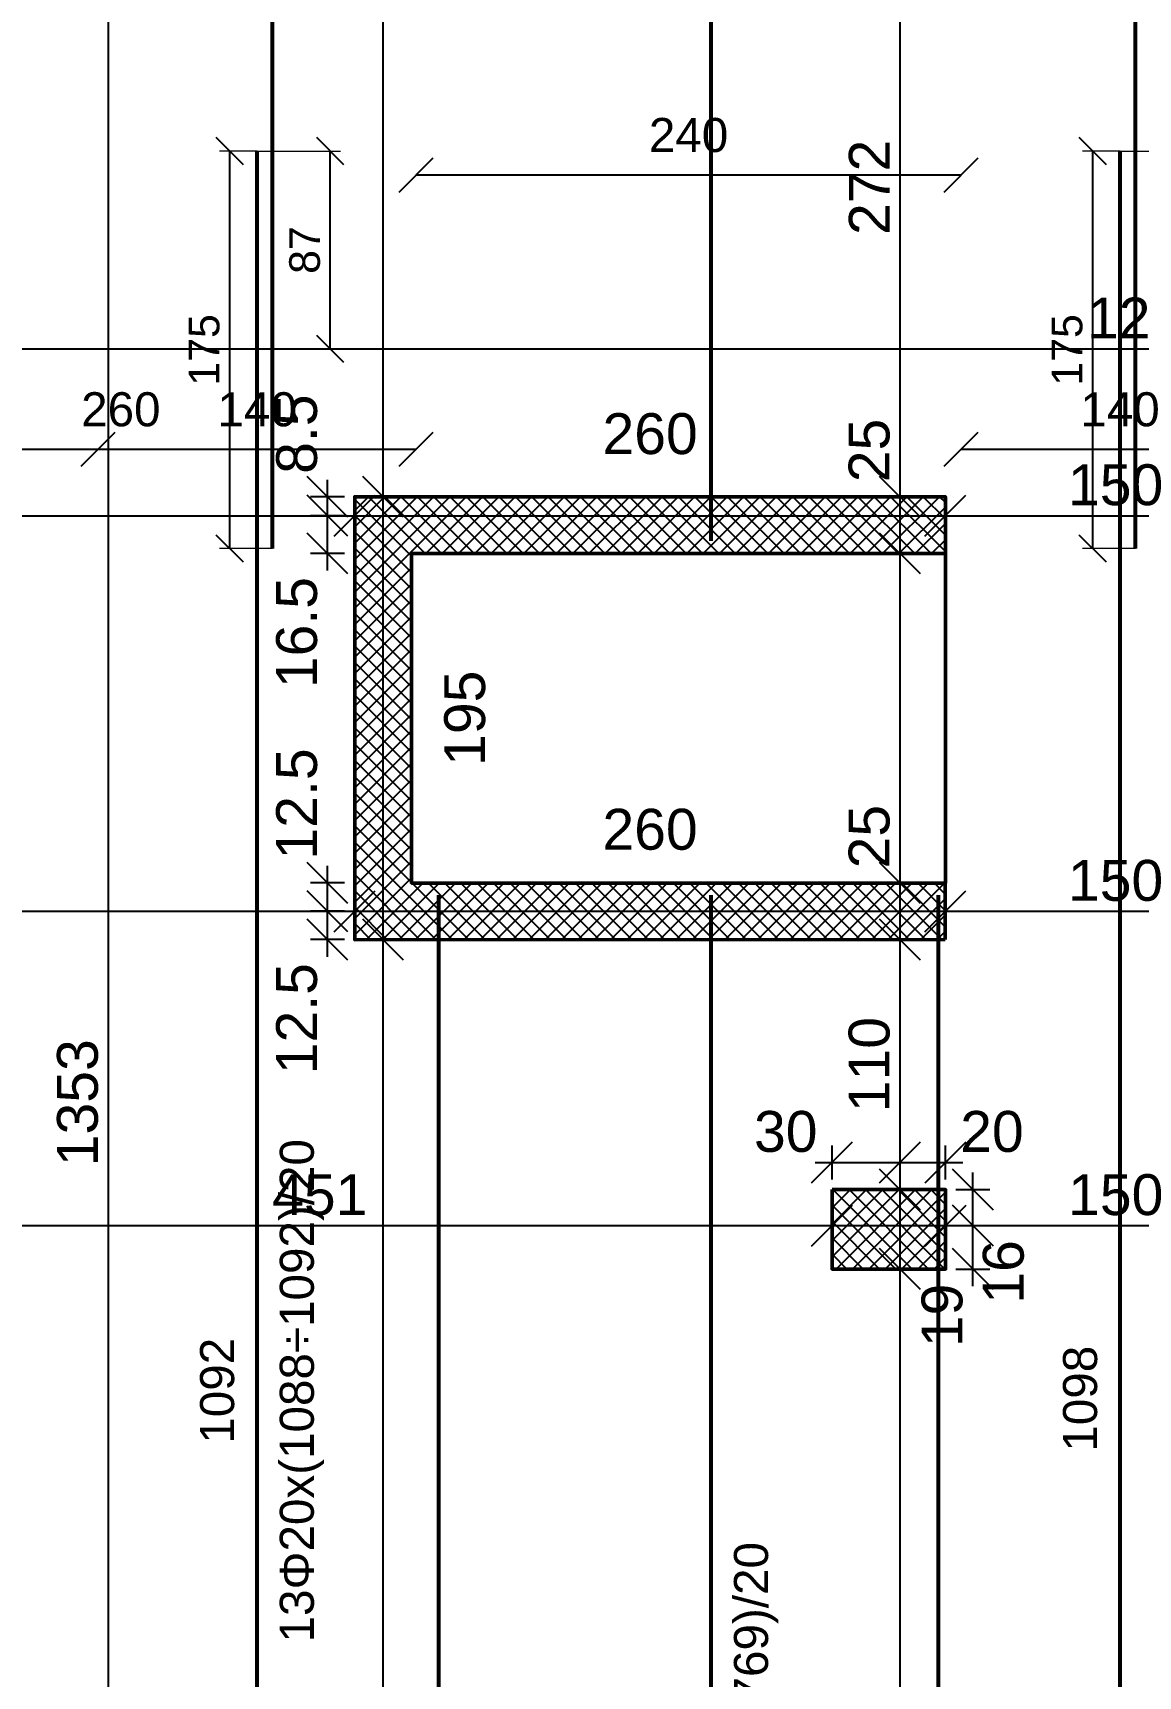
# Model space of a CAD drawing. Header units: millimetres. Extents: x -231 to 4719, y -2977 to 4533.
# Drawn here: x 3365 to 3852, y -2222 to -1498 of the extents above; entities that cross this region are included whole.
import ezdxf
from ezdxf.enums import TextEntityAlignment as Align

# ---------------------------------------------------------------- set-up
doc = ezdxf.new("R2010")
doc.units = ezdxf.units.MM
for name, color, linetype, lineweight in [('COLUMN', 4, 'Continuous', 50), ('OPENING', 90, 'Continuous', 50), ('WALL', 1, 'Continuous', 50)]:
    doc.layers.add(name, color=color, linetype=linetype, lineweight=lineweight)
for name, color, linetype in [('FW_AXIS', 7, 'Continuous'), ('FW_COLUMN_HATCH', 8, 'Continuous'), ('FW_DIM', 7, 'Continuous'), ('FW_WALL_HATCH', 8, 'Continuous'), ('REB_TOP_MESH_Y', 5, 'Continuous'), ('REB_TOP_MESH_Y_AXDIM', 5, 'Continuous'), ('REB_TOP_MESH_Y_LAP', 5, 'Continuous'), ('REB_TOP_MESH_Y_RANGE', 5, 'Continuous'), ('REB_TOP_MESH_Y_TEXT', 5, 'Continuous')]:
    doc.layers.add(name, color=color, linetype=linetype)
doc.styles.add('REBAR_TXT', font='arial.ttf')
doc.styles.get("Standard").update_dxf_attribs({"font": 'arial.ttf'})
doc.dimstyles.new('FW_DIM', dxfattribs={"dimtxt": 18, "dimasz": 9, "dimexe": 7.5, "dimexo": 4.5, "dimgap": 4.5, "dimtad": 1, "dimdec": 0, "dimtxsty": 'Standard', "dimtsz": 9, "dimcen": 2.5, "dimdle": 7.5, "dimclrd": 256, "dimclre": 256, "dimclrt": 7, "dimazin": 3, "dimtfac": 1, "dimtmove": 2, "dimatfit": 3})
doc.dimstyles.new('REBAR LAP', dxfattribs={"dimtxt": 13.5, "dimasz": 2.5, "dimexe": 4.5, "dimexo": 0, "dimgap": 4.5, "dimtad": 1, "dimdec": 0, "dimtxsty": 'Standard', "dimtsz": 6, "dimcen": 2.5, "dimclrd": 6, "dimclre": 6, "dimclrt": 7, "dimazin": 3, "dimtfac": 1, "dimtmove": 2, "dimatfit": 3, "dimlwd": 25, "dimlwe": 18})
doc.dimstyles.new('REBAR M-200', dxfattribs={"dimtxt": 15, "dimasz": 15, "dimexe": 25, "dimexo": 12.5, "dimgap": 10, "dimtad": 1, "dimdec": 0, "dimtxsty": 'Standard', "dimblk": 'NONE', "dimcen": 50, "dimse1": 1, "dimse2": 1, "dimclrd": 6, "dimclre": 6, "dimclrt": 7, "dimazin": 3, "dimtfac": 1, "dimtmove": 2, "dimatfit": 3, "dimldrblk": 'NONE', "dimlwd": 53})
doc.dimstyles.new('REBAR RANGE', dxfattribs={"dimtxt": 15, "dimasz": 2.5, "dimexe": 0, "dimexo": 0, "dimgap": 10, "dimtad": 1, "dimdec": 0, "dimtxsty": 'Standard', "dimtsz": 7.5, "dimcen": 2.5, "dimse1": 1, "dimse2": 1, "dimclrd": 6, "dimclre": 6, "dimclrt": 7, "dimazin": 3, "dimtfac": 1, "dimtmove": 2, "dimatfit": 3, "dimlwd": 25})

# ---------------------------------------------------------------- blocks, each defined once
blk = doc.blocks.new('*D738')
at = {"color": 6, "lineweight": 53}
blk.add_line((3464.04, -2642.01), (3464.04, -1550.51), dxfattribs=at)
at = {"layer": 'Defpoints'}
for p in [(3464.04, -1550.51), (3464.04, -2642.01), (3464.04, -2642.01)]:
    blk.add_point(p, dxfattribs=at)
at = {"layer": 'REB_TOP_MESH_Y', "color": 7, "insert": (3446.54, -2096.26), "char_height": 15, "attachment_point": 5, "rotation": 90}
blk.add_mtext('1092', dxfattribs=at)
blk = doc.blocks.new('_NONE')
blk = doc.blocks.new('*D739')
at = {"color": 6, "lineweight": 53}
blk.add_line((3470.79, -1725.51), (3470.79, -1078.01), dxfattribs=at)
at = {"layer": 'Defpoints'}
for p in [(3470.79, -1078.01), (3470.79, -1725.51), (3470.79, -1725.51)]:
    blk.add_point(p, dxfattribs=at)
at = {"layer": 'REB_TOP_MESH_Y', "color": 7, "insert": (3453.29, -1401.76), "char_height": 15, "attachment_point": 5, "rotation": 90}
blk.add_mtext('648', dxfattribs=at)
blk = doc.blocks.new('_OBLIQUE')
at = {"color": 0, "linetype": 'BYBLOCK'}
blk.add_line((-0.5, -0.5), (0.5, 0.5), dxfattribs=at)
blk = doc.blocks.new('*D740')
at = {"color": 6, "lineweight": 18}
for p, q in [((3464.04, -1550.51), (3447.54, -1550.51)), ((3470.79, -1725.51), (3447.54, -1725.51))]:
    blk.add_line(p, q, dxfattribs=at)
at = {"color": 6, "lineweight": 25}
blk.add_line((3452.04, -1725.51), (3452.04, -1550.51), dxfattribs=at)
at = {"layer": 'Defpoints'}
for p in [(3464.04, -1550.51), (3452.04, -1725.51), (3470.79, -1725.51)]:
    blk.add_point(p, dxfattribs=at)
at = {"layer": 'REB_TOP_MESH_Y_LAP', "color": 6, "xscale": 12, "yscale": 12, "rotation": 90}
for p in [(3452.04, -1550.51), (3452.04, -1725.51)]:
    blk.add_blockref('_OBLIQUE', p, dxfattribs=at)
at = {"layer": 'REB_TOP_MESH_Y_LAP', "color": 7, "insert": (3440.79, -1638.01), "char_height": 13.5, "attachment_point": 5, "rotation": 90}
blk.add_mtext('175', dxfattribs=at)
blk = doc.blocks.new('*D741')
at = {"color": 6, "lineweight": 18}
for p, q in [((3464.04, -1550.51), (3500.79, -1550.51)), ((3464.04, -1637.61), (3500.79, -1637.61))]:
    blk.add_line(p, q, dxfattribs=at)
at = {"color": 6, "lineweight": 25}
blk.add_line((3496.29, -1637.61), (3496.29, -1550.51), dxfattribs=at)
at = {"layer": 'Defpoints'}
for p in [(3464.04, -1550.51), (3464.04, -1637.61), (3496.29, -1637.61)]:
    blk.add_point(p, dxfattribs=at)
at = {"layer": 'REB_TOP_MESH_Y_AXDIM', "color": 6, "xscale": 12, "yscale": 12, "rotation": 90}
for p in [(3496.29, -1550.51), (3496.29, -1637.61)]:
    blk.add_blockref('_OBLIQUE', p, dxfattribs=at)
at = {"layer": 'REB_TOP_MESH_Y_AXDIM', "color": 7, "insert": (3485.04, -1594.06), "char_height": 13.5, "attachment_point": 5, "rotation": 90}
blk.add_mtext('87', dxfattribs=at)
blk = doc.blocks.new('*D742')
at = {"color": 6, "lineweight": 53}
blk.add_line((3844.04, -2649.01), (3844.04, -1550.51), dxfattribs=at)
at = {"layer": 'Defpoints'}
for p in [(3844.04, -1550.51), (3844.04, -2649.01), (3844.04, -2649.01)]:
    blk.add_point(p, dxfattribs=at)
at = {"layer": 'REB_TOP_MESH_Y', "color": 7, "insert": (3826.54, -2099.76), "char_height": 15, "attachment_point": 5, "rotation": 90}
blk.add_mtext('1098', dxfattribs=at)
blk = doc.blocks.new('*D743')
at = {"color": 6, "lineweight": 53}
blk.add_line((3850.79, -1725.51), (3850.79, -1078.01), dxfattribs=at)
at = {"layer": 'Defpoints'}
for p in [(3850.79, -1078.01), (3850.79, -1725.51), (3850.79, -1725.51)]:
    blk.add_point(p, dxfattribs=at)
at = {"layer": 'REB_TOP_MESH_Y', "color": 7, "insert": (3833.29, -1401.76), "char_height": 15, "attachment_point": 5, "rotation": 90}
blk.add_mtext('648', dxfattribs=at)
blk = doc.blocks.new('*D744')
at = {"color": 6, "lineweight": 18}
for p, q in [((3844.04, -1550.51), (3827.54, -1550.51)), ((3850.79, -1725.51), (3827.54, -1725.51))]:
    blk.add_line(p, q, dxfattribs=at)
at = {"color": 6, "lineweight": 25}
blk.add_line((3832.04, -1725.51), (3832.04, -1550.51), dxfattribs=at)
at = {"layer": 'Defpoints'}
for p in [(3844.04, -1550.51), (3832.04, -1725.51), (3850.79, -1725.51)]:
    blk.add_point(p, dxfattribs=at)
at = {"layer": 'REB_TOP_MESH_Y_LAP', "color": 6, "xscale": 12, "yscale": 12, "rotation": 90}
for p in [(3832.04, -1550.51), (3832.04, -1725.51)]:
    blk.add_blockref('_OBLIQUE', p, dxfattribs=at)
at = {"layer": 'REB_TOP_MESH_Y_LAP', "color": 7, "insert": (3820.79, -1638.01), "char_height": 13.5, "attachment_point": 5, "rotation": 90}
blk.add_mtext('175', dxfattribs=at)
blk = doc.blocks.new('*D745')
at = {"color": 6, "lineweight": 18}
for p, q in [((3844.04, -1550.51), (3880.79, -1550.51)), ((3844.04, -1637.61), (3880.79, -1637.61))]:
    blk.add_line(p, q, dxfattribs=at)
at = {"color": 6, "lineweight": 25}
blk.add_line((3876.29, -1637.61), (3876.29, -1550.51), dxfattribs=at)
at = {"layer": 'Defpoints'}
for p in [(3844.04, -1550.51), (3844.04, -1637.61), (3876.29, -1637.61)]:
    blk.add_point(p, dxfattribs=at)
at = {"layer": 'REB_TOP_MESH_Y_AXDIM', "color": 6, "xscale": 12, "yscale": 12, "rotation": 90}
for p in [(3876.29, -1550.51), (3876.29, -1637.61)]:
    blk.add_blockref('_OBLIQUE', p, dxfattribs=at)
at = {"layer": 'REB_TOP_MESH_Y_AXDIM', "color": 7, "insert": (3865.04, -1594.06), "char_height": 13.5, "attachment_point": 5, "rotation": 90}
blk.add_mtext('87', dxfattribs=at)
blk = doc.blocks.new('*D756')
at = {"color": 6, "lineweight": 25}
blk.add_line((3274.04, -1681.76), (3534.04, -1681.76), dxfattribs=at)
at = {"layer": 'Defpoints'}
for p in [(3274.04, -1681.76), (3274.04, -1681.76), (3534.04, -1681.76)]:
    blk.add_point(p, dxfattribs=at)
at = {"layer": 'REB_TOP_MESH_Y_RANGE', "color": 6, "xscale": 15, "yscale": 15}
for p in [(3274.04, -1681.76), (3534.04, -1681.76)]:
    blk.add_blockref('_OBLIQUE', p, dxfattribs=at)
at = {"layer": 'REB_TOP_MESH_Y_RANGE', "color": 7, "insert": (3404.04, -1664.26), "char_height": 15, "attachment_point": 5}
blk.add_mtext('260', dxfattribs=at)
blk = doc.blocks.new('*D757')
at = {"color": 6, "lineweight": 25}
blk.add_line((3534.04, -1561.01), (3774.04, -1561.01), dxfattribs=at)
at = {"layer": 'Defpoints'}
for p in [(3534.04, -1561.01), (3534.04, -1561.01), (3774.04, -1561.01)]:
    blk.add_point(p, dxfattribs=at)
at = {"layer": 'REB_TOP_MESH_Y_RANGE', "color": 6, "xscale": 15, "yscale": 15}
for p in [(3534.04, -1561.01), (3774.04, -1561.01)]:
    blk.add_blockref('_OBLIQUE', p, dxfattribs=at)
at = {"layer": 'REB_TOP_MESH_Y_RANGE', "color": 7, "insert": (3654.04, -1543.51), "char_height": 15, "attachment_point": 5}
blk.add_mtext('240', dxfattribs=at)
blk = doc.blocks.new('*D758')
at = {"color": 6, "lineweight": 53}
blk.add_line((3664.04, -1722.01), (3664.04, -1078.01), dxfattribs=at)
at = {"layer": 'Defpoints'}
for p in [(3664.04, -1078.01), (3664.04, -1722.01), (3664.04, -1722.01)]:
    blk.add_point(p, dxfattribs=at)
at = {"layer": 'REB_TOP_MESH_Y', "color": 7, "insert": (3646.54, -1400.01), "char_height": 15, "attachment_point": 5, "rotation": 90}
blk.add_mtext('644', dxfattribs=at)
blk = doc.blocks.new('*D760')
at = {"color": 6, "lineweight": 53}
blk.add_line((3664.04, -2646.01), (3664.04, -1878.01), dxfattribs=at)
at = {"layer": 'Defpoints'}
for p in [(3664.04, -1878.01), (3664.04, -2646.01), (3664.04, -2646.01)]:
    blk.add_point(p, dxfattribs=at)
at = {"layer": 'REB_TOP_MESH_Y', "color": 7, "insert": (3646.54, -2262.01), "char_height": 15, "attachment_point": 5, "rotation": 90}
blk.add_mtext('768', dxfattribs=at)
blk = doc.blocks.new('*D761')
at = {"color": 6, "lineweight": 53}
blk.add_line((3544.04, -2643.01), (3544.04, -1878.01), dxfattribs=at)
at = {"layer": 'Defpoints'}
for p in [(3544.04, -1878.01), (3544.04, -2643.01), (3544.04, -2643.01)]:
    blk.add_point(p, dxfattribs=at)
at = {"layer": 'REB_TOP_MESH_Y', "color": 7, "insert": (3526.54, -2260.51), "char_height": 15, "attachment_point": 5, "rotation": 90}
blk.add_mtext('765', dxfattribs=at)
blk = doc.blocks.new('*D762')
at = {"color": 6, "lineweight": 53}
blk.add_line((3764.04, -2647.01), (3764.04, -1878.01), dxfattribs=at)
at = {"layer": 'Defpoints'}
for p in [(3764.04, -1878.01), (3764.04, -2647.01), (3764.04, -2647.01)]:
    blk.add_point(p, dxfattribs=at)
at = {"layer": 'REB_TOP_MESH_Y', "color": 7, "insert": (3746.54, -2262.51), "char_height": 15, "attachment_point": 5, "rotation": 90}
blk.add_mtext('769', dxfattribs=at)
blk = doc.blocks.new('*D770')
at = {"color": 6, "lineweight": 25}
blk.add_line((3394.04, -1681.76), (3534.04, -1681.76), dxfattribs=at)
at = {"layer": 'Defpoints'}
for p in [(3394.04, -1681.76), (3394.04, -1681.76), (3534.04, -1681.76)]:
    blk.add_point(p, dxfattribs=at)
at = {"layer": 'REB_TOP_MESH_Y_RANGE', "color": 6, "xscale": 15, "yscale": 15}
for p in [(3394.04, -1681.76), (3534.04, -1681.76)]:
    blk.add_blockref('_OBLIQUE', p, dxfattribs=at)
at = {"layer": 'REB_TOP_MESH_Y_RANGE', "color": 7, "insert": (3464.04, -1664.26), "char_height": 15, "attachment_point": 5}
blk.add_mtext('140', dxfattribs=at)
blk = doc.blocks.new('*D771')
at = {"color": 6, "lineweight": 25}
blk.add_line((3774.04, -1681.76), (3914.04, -1681.76), dxfattribs=at)
at = {"layer": 'Defpoints'}
for p in [(3774.04, -1681.76), (3774.04, -1681.76), (3914.04, -1681.76)]:
    blk.add_point(p, dxfattribs=at)
at = {"layer": 'REB_TOP_MESH_Y_RANGE', "color": 6, "xscale": 15, "yscale": 15}
for p in [(3774.04, -1681.76), (3914.04, -1681.76)]:
    blk.add_blockref('_OBLIQUE', p, dxfattribs=at)
at = {"layer": 'REB_TOP_MESH_Y_RANGE', "color": 7, "insert": (3844.04, -1664.26), "char_height": 15, "attachment_point": 5}
blk.add_mtext('140', dxfattribs=at)
blk = doc.blocks.new('*D772')
at = {"color": 6, "lineweight": 25}
blk.add_line((3774.04, -1681.76), (3914.04, -1681.76), dxfattribs=at)
at = {"layer": 'Defpoints'}
for p in [(3774.04, -1681.76), (3774.04, -1681.76), (3914.04, -1681.76)]:
    blk.add_point(p, dxfattribs=at)
at = {"layer": 'REB_TOP_MESH_Y_RANGE', "color": 6, "xscale": 15, "yscale": 15}
for p in [(3774.04, -1681.76), (3914.04, -1681.76)]:
    blk.add_blockref('_OBLIQUE', p, dxfattribs=at)
at = {"layer": 'REB_TOP_MESH_Y_RANGE', "color": 7, "insert": (3844.04, -1664.26), "char_height": 15, "attachment_point": 5}
blk.add_mtext('140', dxfattribs=at)
blk = doc.blocks.new('*D789')
for p, q in [((3495.05, -1905.15), (3495.05, -1877.68)), ((3502.55, -1885.18), (3487.55, -1885.18)), ((3502.55, -1897.65), (3487.55, -1897.65))]:
    blk.add_line(p, q)
at = {"layer": 'Defpoints'}
for p in [(3507.05, -1885.18), (3495.05, -1897.65), (3507.05, -1897.65)]:
    blk.add_point(p, dxfattribs=at)
at = {"layer": 'FW_DIM', "xscale": 18, "yscale": 18, "rotation": 90}
for p in [(3495.05, -1885.18), (3495.05, -1897.65)]:
    blk.add_blockref('_OBLIQUE', p, dxfattribs=at)
at = {"layer": 'FW_DIM', "color": 7, "insert": (3481.55, -1932.45), "char_height": 18, "attachment_point": 5, "rotation": 90}
blk.add_mtext('12.5', dxfattribs=at)
blk = doc.blocks.new('*D790')
for p, q in [((3495.05, -1892.68), (3495.05, -1865.21)), ((3502.55, -1872.71), (3487.55, -1872.71)), ((3502.55, -1885.18), (3487.55, -1885.18))]:
    blk.add_line(p, q)
at = {"layer": 'Defpoints'}
for p in [(3507.05, -1872.71), (3495.05, -1885.18), (3507.05, -1885.18)]:
    blk.add_point(p, dxfattribs=at)
at = {"layer": 'FW_DIM', "xscale": 18, "yscale": 18, "rotation": 90}
for p in [(3495.05, -1872.71), (3495.05, -1885.18)]:
    blk.add_blockref('_OBLIQUE', p, dxfattribs=at)
at = {"layer": 'FW_DIM', "color": 7, "insert": (3481.55, -1837.91), "char_height": 18, "attachment_point": 5, "rotation": 90}
blk.add_mtext('12.5', dxfattribs=at)
blk = doc.blocks.new('*D791')
for p, q in [((3495.05, -1735.17), (3495.05, -1703.51)), ((3502.55, -1711.01), (3487.55, -1711.01)), ((3502.55, -1727.67), (3487.55, -1727.67))]:
    blk.add_line(p, q)
at = {"layer": 'Defpoints'}
for p in [(3507.05, -1711.01), (3495.05, -1727.67), (3507.05, -1727.67)]:
    blk.add_point(p, dxfattribs=at)
at = {"layer": 'FW_DIM', "xscale": 18, "yscale": 18, "rotation": 90}
for p in [(3495.05, -1711.01), (3495.05, -1727.67)]:
    blk.add_blockref('_OBLIQUE', p, dxfattribs=at)
at = {"layer": 'FW_DIM', "color": 7, "insert": (3481.55, -1762.47), "char_height": 18, "attachment_point": 5, "rotation": 90}
blk.add_mtext('16.5', dxfattribs=at)
blk = doc.blocks.new('*D792')
for p, q in [((3495.05, -1718.51), (3495.05, -1695.2)), ((3502.55, -1702.7), (3487.55, -1702.7)), ((3502.55, -1711.01), (3487.55, -1711.01))]:
    blk.add_line(p, q)
at = {"layer": 'Defpoints'}
for p in [(3507.05, -1702.7), (3495.05, -1711.01), (3507.05, -1711.01)]:
    blk.add_point(p, dxfattribs=at)
at = {"layer": 'FW_DIM', "xscale": 18, "yscale": 18, "rotation": 90}
for p in [(3495.05, -1702.7), (3495.05, -1711.01)]:
    blk.add_blockref('_OBLIQUE', p, dxfattribs=at)
at = {"layer": 'FW_DIM', "color": 7, "insert": (3481.55, -1675.1), "char_height": 18, "attachment_point": 5, "rotation": 90}
blk.add_mtext('8.5', dxfattribs=at)
blk = doc.blocks.new('*D815')
for p, q in [((3717.24, -2003.21), (3717.24, -1988.21)), ((3747.15, -2003.21), (3747.15, -1988.21)), ((3709.74, -1995.71), (3754.65, -1995.71))]:
    blk.add_line(p, q)
at = {"layer": 'Defpoints'}
for p in [(3717.24, -1995.71), (3717.24, -2007.71), (3747.15, -2007.71)]:
    blk.add_point(p, dxfattribs=at)
at = {"layer": 'FW_DIM', "xscale": 18, "yscale": 18}
for p in [(3717.24, -1995.71), (3747.15, -1995.71)]:
    blk.add_blockref('_OBLIQUE', p, dxfattribs=at)
at = {"layer": 'FW_DIM', "color": 7, "insert": (3696.84, -1982.21), "char_height": 18, "attachment_point": 5}
blk.add_mtext('30', dxfattribs=at)
blk = doc.blocks.new('*D816')
for p, q in [((3747.15, -2003.21), (3747.15, -1988.21)), ((3767.25, -2003.21), (3767.25, -1988.21)), ((3739.65, -1995.71), (3774.75, -1995.71))]:
    blk.add_line(p, q)
at = {"layer": 'Defpoints'}
for p in [(3747.15, -1995.71), (3747.15, -2007.71), (3767.25, -2007.71)]:
    blk.add_point(p, dxfattribs=at)
at = {"layer": 'FW_DIM', "xscale": 18, "yscale": 18}
for p in [(3747.15, -1995.71), (3767.25, -1995.71)]:
    blk.add_blockref('_OBLIQUE', p, dxfattribs=at)
at = {"layer": 'FW_DIM', "color": 7, "insert": (3787.65, -1982.21), "char_height": 18, "attachment_point": 5}
blk.add_mtext('20', dxfattribs=at)
blk = doc.blocks.new('*D817')
for p, q in [((3779.25, -2050.19), (3779.25, -2016.04)), ((3771.75, -2023.54), (3786.75, -2023.54)), ((3771.75, -2042.69), (3786.75, -2042.69))]:
    blk.add_line(p, q)
at = {"layer": 'Defpoints'}
for p in [(3767.25, -2023.54), (3767.25, -2042.69), (3779.25, -2042.69)]:
    blk.add_point(p, dxfattribs=at)
at = {"layer": 'FW_DIM', "xscale": 18, "yscale": 18, "rotation": 90}
for p in [(3779.25, -2023.54), (3779.25, -2042.69)]:
    blk.add_blockref('_OBLIQUE', p, dxfattribs=at)
at = {"layer": 'FW_DIM', "color": 7, "insert": (3765.75, -2063.09), "char_height": 18, "attachment_point": 5, "rotation": 90}
blk.add_mtext('19', dxfattribs=at)
blk = doc.blocks.new('*D818')
for p, q in [((3779.25, -2031.04), (3779.25, -2000.21)), ((3771.75, -2007.71), (3786.75, -2007.71)), ((3771.75, -2023.54), (3786.75, -2023.54))]:
    blk.add_line(p, q)
at = {"layer": 'Defpoints'}
for p in [(3767.25, -2007.71), (3767.25, -2023.54), (3779.25, -2023.54)]:
    blk.add_point(p, dxfattribs=at)
at = {"layer": 'FW_DIM', "xscale": 18, "yscale": 18, "rotation": 90}
for p in [(3779.25, -2007.71), (3779.25, -2023.54)]:
    blk.add_blockref('_OBLIQUE', p, dxfattribs=at)
at = {"layer": 'FW_DIM', "color": 7, "insert": (3792.75, -2043.94), "char_height": 18, "attachment_point": 5, "rotation": 90}
blk.add_mtext('16', dxfattribs=at)
blk = doc.blocks.new('*D828')
for p, q in [((3266.04, -2019.04), (3266.04, -2016.04)), ((3717.24, -2019.04), (3717.24, -2016.04)), ((3258.54, -2023.54), (3724.74, -2023.54))]:
    blk.add_line(p, q)
at = {"layer": 'Defpoints'}
for p in [(3266.04, -2023.54), (3266.04, -2023.54), (3717.24, -2023.54)]:
    blk.add_point(p, dxfattribs=at)
at = {"layer": 'FW_DIM', "xscale": 18, "yscale": 18}
for p in [(3266.04, -2023.54), (3717.24, -2023.54)]:
    blk.add_blockref('_OBLIQUE', p, dxfattribs=at)
at = {"layer": 'FW_DIM', "color": 7, "insert": (3491.64, -2010.04), "char_height": 18, "attachment_point": 5}
blk.add_mtext('451', dxfattribs=at)
blk = doc.blocks.new('*D829')
for p, q in [((3717.24, -2019.04), (3717.24, -2016.04)), ((3767.25, -2019.04), (3767.25, -2016.04)), ((3709.74, -2023.54), (3774.75, -2023.54))]:
    blk.add_line(p, q)
at = {"layer": 'Defpoints'}
for p in [(3717.24, -2023.54), (3717.24, -2023.54), (3767.25, -2023.54)]:
    blk.add_point(p, dxfattribs=at)
at = {"layer": 'FW_DIM', "xscale": 18, "yscale": 18}
for p in [(3717.24, -2023.54), (3767.25, -2023.54)]:
    blk.add_blockref('_OBLIQUE', p, dxfattribs=at)
blk = doc.blocks.new('*D830')
for p, q in [((3767.25, -2019.04), (3767.25, -2016.04)), ((3917.03, -2019.04), (3917.03, -2016.04)), ((3759.75, -2023.54), (3924.53, -2023.54))]:
    blk.add_line(p, q)
at = {"layer": 'Defpoints'}
for p in [(3767.25, -2023.54), (3767.25, -2023.54), (3917.03, -2023.54)]:
    blk.add_point(p, dxfattribs=at)
at = {"layer": 'FW_DIM', "xscale": 18, "yscale": 18}
for p in [(3767.25, -2023.54), (3917.03, -2023.54)]:
    blk.add_blockref('_OBLIQUE', p, dxfattribs=at)
at = {"layer": 'FW_DIM', "color": 7, "insert": (3842.14, -2010.04), "char_height": 18, "attachment_point": 5}
blk.add_mtext('150', dxfattribs=at)
blk = doc.blocks.new('*D834')
for p, q in [((2919.04, -1880.68), (2919.04, -1877.68)), ((3507.05, -1880.68), (3507.05, -1877.68)), ((2911.54, -1885.18), (3514.55, -1885.18))]:
    blk.add_line(p, q)
at = {"layer": 'Defpoints'}
for p in [(2919.04, -1885.18), (2919.04, -1885.18), (3507.05, -1885.18)]:
    blk.add_point(p, dxfattribs=at)
at = {"layer": 'FW_DIM', "xscale": 18, "yscale": 18}
for p in [(2919.04, -1885.18), (3507.05, -1885.18)]:
    blk.add_blockref('_OBLIQUE', p, dxfattribs=at)
at = {"layer": 'FW_DIM', "color": 7, "insert": (3213.05, -1871.68), "char_height": 18, "attachment_point": 5}
blk.add_mtext('588', dxfattribs=at)
blk = doc.blocks.new('*D835')
for p, q in [((3507.05, -1880.68), (3507.05, -1877.68)), ((3767.11, -1880.68), (3767.11, -1877.68)), ((3499.55, -1885.18), (3774.61, -1885.18))]:
    blk.add_line(p, q)
at = {"layer": 'Defpoints'}
for p in [(3507.05, -1885.18), (3507.05, -1885.18), (3767.11, -1885.18)]:
    blk.add_point(p, dxfattribs=at)
at = {"layer": 'FW_DIM', "xscale": 18, "yscale": 18}
for p in [(3507.05, -1885.18), (3767.11, -1885.18)]:
    blk.add_blockref('_OBLIQUE', p, dxfattribs=at)
at = {"layer": 'FW_DIM', "color": 7, "insert": (3637.08, -1849.18), "char_height": 18, "attachment_point": 5}
blk.add_mtext('260', dxfattribs=at)
blk = doc.blocks.new('*D836')
for p, q in [((3767.11, -1880.68), (3767.11, -1877.68)), ((3917.05, -1880.68), (3917.05, -1877.68)), ((3759.61, -1885.18), (3924.55, -1885.18))]:
    blk.add_line(p, q)
at = {"layer": 'Defpoints'}
for p in [(3767.11, -1885.18), (3767.11, -1885.18), (3917.05, -1885.18)]:
    blk.add_point(p, dxfattribs=at)
at = {"layer": 'FW_DIM', "xscale": 18, "yscale": 18}
for p in [(3767.11, -1885.18), (3917.05, -1885.18)]:
    blk.add_blockref('_OBLIQUE', p, dxfattribs=at)
at = {"layer": 'FW_DIM', "color": 7, "insert": (3842.08, -1871.68), "char_height": 18, "attachment_point": 5}
blk.add_mtext('150', dxfattribs=at)
blk = doc.blocks.new('*D838')
for p, q in [((3136.71, -1706.51), (3136.71, -1703.51)), ((3507.05, -1706.51), (3507.05, -1703.51)), ((3129.21, -1711.01), (3514.55, -1711.01))]:
    blk.add_line(p, q)
at = {"layer": 'Defpoints'}
for p in [(3136.71, -1711.01), (3136.71, -1711.01), (3507.05, -1711.01)]:
    blk.add_point(p, dxfattribs=at)
at = {"layer": 'FW_DIM', "xscale": 18, "yscale": 18}
for p in [(3136.71, -1711.01), (3507.05, -1711.01)]:
    blk.add_blockref('_OBLIQUE', p, dxfattribs=at)
at = {"layer": 'FW_DIM', "color": 7, "insert": (3321.88, -1697.51), "char_height": 18, "attachment_point": 5}
blk.add_mtext('370', dxfattribs=at)
blk = doc.blocks.new('*D839')
for p, q in [((3507.05, -1706.51), (3507.05, -1703.51)), ((3767.14, -1706.51), (3767.14, -1703.51)), ((3499.55, -1711.01), (3774.64, -1711.01))]:
    blk.add_line(p, q)
at = {"layer": 'Defpoints'}
for p in [(3507.05, -1711.01), (3507.05, -1711.01), (3767.14, -1711.01)]:
    blk.add_point(p, dxfattribs=at)
at = {"layer": 'FW_DIM', "xscale": 18, "yscale": 18}
for p in [(3507.05, -1711.01), (3767.14, -1711.01)]:
    blk.add_blockref('_OBLIQUE', p, dxfattribs=at)
at = {"layer": 'FW_DIM', "color": 7, "insert": (3637.1, -1675.01), "char_height": 18, "attachment_point": 5}
blk.add_mtext('260', dxfattribs=at)
blk = doc.blocks.new('*D840')
for p, q in [((3767.14, -1706.51), (3767.14, -1703.51)), ((3917.05, -1706.51), (3917.05, -1703.51)), ((3759.64, -1711.01), (3924.55, -1711.01))]:
    blk.add_line(p, q)
at = {"layer": 'Defpoints'}
for p in [(3767.14, -1711.01), (3767.14, -1711.01), (3917.05, -1711.01)]:
    blk.add_point(p, dxfattribs=at)
at = {"layer": 'FW_DIM', "xscale": 18, "yscale": 18}
for p in [(3767.14, -1711.01), (3917.05, -1711.01)]:
    blk.add_blockref('_OBLIQUE', p, dxfattribs=at)
at = {"layer": 'FW_DIM', "color": 7, "insert": (3842.1, -1697.51), "char_height": 18, "attachment_point": 5}
blk.add_mtext('150', dxfattribs=at)
blk = doc.blocks.new('*D845')
for p, q in [((3226.85, -1633.11), (3226.85, -1630.11)), ((4488.03, -1633.11), (4488.03, -1630.11)), ((3219.35, -1637.61), (4495.53, -1637.61))]:
    blk.add_line(p, q)
at = {"layer": 'Defpoints'}
for p in [(3226.85, -1637.61), (3226.85, -1637.61), (4488.03, -1637.61)]:
    blk.add_point(p, dxfattribs=at)
at = {"layer": 'FW_DIM', "xscale": 18, "yscale": 18}
for p in [(3226.85, -1637.61), (4488.03, -1637.61)]:
    blk.add_blockref('_OBLIQUE', p, dxfattribs=at)
at = {"layer": 'FW_DIM', "color": 7, "insert": (3857.44, -1624.11), "char_height": 18, "attachment_point": 5}
blk.add_mtext('1261', dxfattribs=at)
blk = doc.blocks.new('*D863')
for p, q in [((3398.55, -2653.7), (3398.55, -1285.22)), ((3394.05, -1292.72), (3391.05, -1292.72)), ((3394.05, -2646.2), (3391.05, -2646.2))]:
    blk.add_line(p, q)
at = {"layer": 'Defpoints'}
for p in [(3398.55, -1292.72), (3398.55, -2646.2), (3398.55, -2646.2)]:
    blk.add_point(p, dxfattribs=at)
at = {"layer": 'FW_DIM', "xscale": 18, "yscale": 18, "rotation": 90}
for p in [(3398.55, -1292.72), (3398.55, -2646.2)]:
    blk.add_blockref('_OBLIQUE', p, dxfattribs=at)
at = {"layer": 'FW_DIM', "color": 7, "insert": (3385.05, -1969.46), "char_height": 18, "attachment_point": 5, "rotation": 90}
blk.add_mtext('1353', dxfattribs=at)
blk = doc.blocks.new('*D867')
for p, q in [((3519.57, -2634.68), (3519.57, -1890.17)), ((3515.07, -1897.67), (3512.07, -1897.67)), ((3515.07, -2627.18), (3512.07, -2627.18))]:
    blk.add_line(p, q)
at = {"layer": 'Defpoints'}
for p in [(3519.57, -1897.67), (3519.57, -2627.18), (3519.57, -2627.18)]:
    blk.add_point(p, dxfattribs=at)
at = {"layer": 'FW_DIM', "xscale": 18, "yscale": 18, "rotation": 90}
for p in [(3519.57, -1897.67), (3519.57, -2627.18)]:
    blk.add_blockref('_OBLIQUE', p, dxfattribs=at)
at = {"layer": 'FW_DIM', "color": 7, "insert": (3506.07, -2262.42), "char_height": 18, "attachment_point": 5, "rotation": 90}
blk.add_mtext('730', dxfattribs=at)
blk = doc.blocks.new('*D868')
for p, q in [((3519.57, -1905.17), (3519.57, -1695.2)), ((3515.07, -1702.7), (3512.07, -1702.7)), ((3515.07, -1897.67), (3512.07, -1897.67))]:
    blk.add_line(p, q)
at = {"layer": 'Defpoints'}
for p in [(3519.57, -1702.7), (3519.57, -1897.67), (3519.57, -1897.67)]:
    blk.add_point(p, dxfattribs=at)
at = {"layer": 'FW_DIM', "xscale": 18, "yscale": 18, "rotation": 90}
for p in [(3519.57, -1702.7), (3519.57, -1897.67)]:
    blk.add_blockref('_OBLIQUE', p, dxfattribs=at)
at = {"layer": 'FW_DIM', "color": 7, "insert": (3555.57, -1800.18), "char_height": 18, "attachment_point": 5, "rotation": 90}
blk.add_mtext('195', dxfattribs=at)
blk = doc.blocks.new('*D869')
for p, q in [((3519.57, -1710.2), (3519.57, -1065.24)), ((3515.07, -1072.74), (3512.07, -1072.74)), ((3515.07, -1702.7), (3512.07, -1702.7))]:
    blk.add_line(p, q)
at = {"layer": 'Defpoints'}
for p in [(3519.57, -1072.74), (3519.57, -1702.7), (3519.57, -1702.7)]:
    blk.add_point(p, dxfattribs=at)
at = {"layer": 'FW_DIM', "xscale": 18, "yscale": 18, "rotation": 90}
for p in [(3519.57, -1072.74), (3519.57, -1702.7)]:
    blk.add_blockref('_OBLIQUE', p, dxfattribs=at)
at = {"layer": 'FW_DIM', "color": 7, "insert": (3506.07, -1387.72), "char_height": 18, "attachment_point": 5, "rotation": 90}
blk.add_mtext('630', dxfattribs=at)
blk = doc.blocks.new('*D871')
for p, q in [((3747.15, -2634.68), (3747.15, -2035.19)), ((3742.65, -2042.69), (3739.65, -2042.69)), ((3742.65, -2627.18), (3739.65, -2627.18))]:
    blk.add_line(p, q)
at = {"layer": 'Defpoints'}
for p in [(3747.15, -2042.69), (3747.15, -2627.18), (3747.15, -2627.18)]:
    blk.add_point(p, dxfattribs=at)
at = {"layer": 'FW_DIM', "xscale": 18, "yscale": 18, "rotation": 90}
for p in [(3747.15, -2042.69), (3747.15, -2627.18)]:
    blk.add_blockref('_OBLIQUE', p, dxfattribs=at)
at = {"layer": 'FW_DIM', "color": 7, "insert": (3733.65, -2334.93), "char_height": 18, "attachment_point": 5, "rotation": 90}
blk.add_mtext('584', dxfattribs=at)
blk = doc.blocks.new('*D872')
for p, q in [((3747.15, -2050.19), (3747.15, -2000.21)), ((3742.65, -2007.71), (3739.65, -2007.71)), ((3742.65, -2042.69), (3739.65, -2042.69))]:
    blk.add_line(p, q)
at = {"layer": 'Defpoints'}
for p in [(3747.15, -2007.71), (3747.15, -2042.69), (3747.15, -2042.69)]:
    blk.add_point(p, dxfattribs=at)
at = {"layer": 'FW_DIM', "xscale": 18, "yscale": 18, "rotation": 90}
for p in [(3747.15, -2007.71), (3747.15, -2042.69)]:
    blk.add_blockref('_OBLIQUE', p, dxfattribs=at)
blk = doc.blocks.new('*D873')
for p, q in [((3747.15, -2015.21), (3747.15, -1890.14)), ((3742.65, -1897.64), (3739.65, -1897.64)), ((3742.65, -2007.71), (3739.65, -2007.71))]:
    blk.add_line(p, q)
at = {"layer": 'Defpoints'}
for p in [(3747.15, -1897.64), (3747.15, -2007.71), (3747.15, -2007.71)]:
    blk.add_point(p, dxfattribs=at)
at = {"layer": 'FW_DIM', "xscale": 18, "yscale": 18, "rotation": 90}
for p in [(3747.15, -1897.64), (3747.15, -2007.71)]:
    blk.add_blockref('_OBLIQUE', p, dxfattribs=at)
at = {"layer": 'FW_DIM', "color": 7, "insert": (3733.65, -1952.68), "char_height": 18, "attachment_point": 5, "rotation": 90}
blk.add_mtext('110', dxfattribs=at)
blk = doc.blocks.new('*D874')
for p, q in [((3747.15, -1905.14), (3747.15, -1865.22)), ((3742.65, -1872.72), (3739.65, -1872.72)), ((3742.65, -1897.64), (3739.65, -1897.64))]:
    blk.add_line(p, q)
at = {"layer": 'Defpoints'}
for p in [(3747.15, -1872.72), (3747.15, -1897.64), (3747.15, -1897.64)]:
    blk.add_point(p, dxfattribs=at)
at = {"layer": 'FW_DIM', "xscale": 18, "yscale": 18, "rotation": 90}
for p in [(3747.15, -1872.72), (3747.15, -1897.64)]:
    blk.add_blockref('_OBLIQUE', p, dxfattribs=at)
at = {"layer": 'FW_DIM', "color": 7, "insert": (3733.65, -1852.32), "char_height": 18, "attachment_point": 5, "rotation": 90}
blk.add_mtext('25', dxfattribs=at)
blk = doc.blocks.new('*D875')
for p, q in [((3747.15, -1735.17), (3747.15, -1695.2)), ((3742.65, -1702.7), (3739.65, -1702.7)), ((3742.65, -1727.67), (3739.65, -1727.67))]:
    blk.add_line(p, q)
at = {"layer": 'Defpoints'}
for p in [(3747.15, -1702.7), (3747.15, -1727.67), (3747.15, -1727.67)]:
    blk.add_point(p, dxfattribs=at)
at = {"layer": 'FW_DIM', "xscale": 18, "yscale": 18, "rotation": 90}
for p in [(3747.15, -1702.7), (3747.15, -1727.67)]:
    blk.add_blockref('_OBLIQUE', p, dxfattribs=at)
at = {"layer": 'FW_DIM', "color": 7, "insert": (3733.65, -1682.3), "char_height": 18, "attachment_point": 5, "rotation": 90}
blk.add_mtext('25', dxfattribs=at)
blk = doc.blocks.new('*D876')
for p, q in [((3747.15, -1710.2), (3747.15, -1422.7)), ((3742.65, -1430.2), (3739.65, -1430.2)), ((3742.65, -1702.7), (3739.65, -1702.7))]:
    blk.add_line(p, q)
at = {"layer": 'Defpoints'}
for p in [(3747.15, -1430.2), (3747.15, -1702.7), (3747.15, -1702.7)]:
    blk.add_point(p, dxfattribs=at)
at = {"layer": 'FW_DIM', "xscale": 18, "yscale": 18, "rotation": 90}
for p in [(3747.15, -1430.2), (3747.15, -1702.7)]:
    blk.add_blockref('_OBLIQUE', p, dxfattribs=at)
at = {"layer": 'FW_DIM', "color": 7, "insert": (3733.65, -1566.45), "char_height": 18, "attachment_point": 5, "rotation": 90}
blk.add_mtext('272', dxfattribs=at)

msp = doc.modelspace()

# ---------------------------------------------------------------- hatches: boundary and pattern name
at = {"layer": 'FW_COLUMN_HATCH'}
h = msp.add_hatch(dxfattribs=at)
h.set_pattern_fill('ANSI37', scale=1.6)
h.paths.add_polyline_path([(3717.24, -2007.71), (3767.25, -2007.71), (3767.25, -2042.69), (3717.24, -2042.69), (3717.24, -2007.71)])
at = {"layer": 'FW_WALL_HATCH'}
h = msp.add_hatch(dxfattribs=at)
h.set_pattern_fill('ANSI37', scale=1.6)
h.paths.add_polyline_path([(3767.14, -1727.67), (3532.08, -1727.67), (3532.08, -1872.72), (3767.11, -1872.69), (3767.11, -1872.72), (3767.11, -1897.64), (3767.03, -1897.64), (3507.05, -1897.67), (3507.05, -1702.7), (3767.14, -1702.7), (3767.14, -1727.67)])

# ---------------------------------------------------------------- linework, layer by layer
at = {"layer": 'COLUMN'}
msp.add_lwpolyline([(3717.24, -2007.71), (3767.25, -2007.71), (3767.25, -2042.69), (3717.24, -2042.69)], close=True, dxfattribs=at)
at = {"layer": 'FW_AXIS', "color": 8}
for p, q in [((3398.55, -2662.71), (3398.55, -1072.72)), ((3519.57, -2662.71), (3519.57, -1072.72)), ((3747.15, -2662.71), (3747.15, -1072.72)), ((2919.04, -1637.61), (4488.08, -1637.61)), ((2919.04, -1711.01), (4488.08, -1711.01)), ((2919.04, -1885.18), (4488.08, -1885.18)), ((2919.04, -2023.54), (4488.08, -2023.54))]:
    msp.add_line(p, q, dxfattribs=at)
at = {"layer": 'OPENING'}
msp.add_lwpolyline([(3767.14, -1727.67), (3532.08, -1727.67), (3532.08, -1872.72), (3767.14, -1872.72)], close=True, dxfattribs=at)
at = {"layer": 'WALL'}
msp.add_lwpolyline([(3767.03, -1897.64), (3507.05, -1897.67), (3507.05, -1702.7), (3767.14, -1702.7), (3767.14, -1727.67), (3532.08, -1727.67), (3532.08, -1872.72), (3767.11, -1872.69), (3767.11, -1872.72), (3767.11, -1897.64)], dxfattribs=at)

# ---------------------------------------------------------------- texts
at = {"layer": 'REB_TOP_MESH_Y_TEXT', "color": 7, "style": 'REBAR_TXT'}
for s, p in [('13Φ20x(1088÷1092)/20', (3474.04, -2096.26)), ('12Φ20x(765÷769)/20', (3674.04, -2262.01))]:
    msp.add_text(s, height=15, rotation=90, dxfattribs=at).set_placement(p, align=Align.TOP_CENTER)

# ---------------------------------------------------------------- dimensions: what is measured, and where the dimension line sits
at = {"layer": 'FW_DIM'}
for base, p1, p2, text, picture, middle in [((3519.57, -1702.7), (3519.57, -1702.7), (3519.57, -1072.74), '630', '*D869', (3506.07, -1387.72)), ((3398.55, -2646.2), (3398.55, -2646.2), (3398.55, -1292.72), '1353', '*D863', (3385.05, -1969.46)), ((3747.15, -1702.7), (3747.15, -1702.7), (3747.15, -1430.2), '272', '*D876', (3733.65, -1566.45)), ((3495.05, -1711.01), (3507.05, -1711.01), (3507.05, -1702.7), '8.5', '*D792', (3481.55, -1675.1)), ((3747.15, -1727.67), (3747.15, -1727.67), (3747.15, -1702.7), '25', '*D875', (3733.65, -1682.3)), ((3519.57, -1897.67), (3519.57, -1897.67), (3519.57, -1702.7), '195', '*D868', (3555.57, -1800.18)), ((3495.05, -1727.67), (3507.05, -1727.67), (3507.05, -1711.01), '16.5', '*D791', (3481.55, -1762.47)), ((3495.05, -1885.18), (3507.05, -1885.18), (3507.05, -1872.71), '12.5', '*D790', (3481.55, -1837.91)), ((3747.15, -1897.64), (3747.15, -1897.64), (3747.15, -1872.72), '25', '*D874', (3733.65, -1852.32)), ((3495.05, -1897.65), (3507.05, -1897.65), (3507.05, -1885.18), '12.5', '*D789', (3481.55, -1932.45)), ((3519.57, -2627.18), (3519.57, -2627.18), (3519.57, -1897.67), '730', '*D867', (3506.07, -2262.42)), ((3747.15, -2007.71), (3747.15, -2007.71), (3747.15, -1897.64), '110', '*D873', (3733.65, -1952.68)), ((3747.15, -2042.69), (3747.15, -2042.69), (3747.15, -2007.71), ' ', '*D872', (3747.15, -2025.2)), ((3779.25, -2023.54), (3767.25, -2023.54), (3767.25, -2007.71), '16', '*D818', (3792.75, -2043.94)), ((3779.25, -2042.69), (3767.25, -2042.69), (3767.25, -2023.54), '19', '*D817', (3765.75, -2063.09)), ((3747.15, -2627.18), (3747.15, -2627.18), (3747.15, -2042.69), '584', '*D871', (3733.65, -2334.93))]:
    dim = msp.add_linear_dim(base=base, p1=p1, p2=p2, angle=90, text=text, dimstyle='FW_DIM', override={"dimtmove": 2}, dxfattribs=at)
    dim.commit()
    dim.dimension.update_dxf_attribs({"geometry": picture, "text_midpoint": middle, "dimtype": 160})
for base, p1, p2, text, picture, middle in [((3226.85, -1637.61), (3226.85, -1637.61), (4488.03, -1637.61), '1261', '*D845', (3857.44, -1624.11)), ((3507.05, -1711.01), (3507.05, -1711.01), (3767.14, -1711.01), '260', '*D839', (3637.1, -1675.01)), ((3136.71, -1711.01), (3136.71, -1711.01), (3507.05, -1711.01), '370', '*D838', (3321.88, -1697.51)), ((3767.14, -1711.01), (3767.14, -1711.01), (3917.05, -1711.01), '150', '*D840', (3842.1, -1697.51)), ((3507.05, -1885.18), (3507.05, -1885.18), (3767.11, -1885.18), '260', '*D835', (3637.08, -1849.18)), ((2919.04, -1885.18), (2919.04, -1885.18), (3507.05, -1885.18), '588', '*D834', (3213.05, -1871.68)), ((3767.11, -1885.18), (3767.11, -1885.18), (3917.05, -1885.18), '150', '*D836', (3842.08, -1871.68)), ((3717.24, -1995.71), (3717.24, -2007.71), (3747.15, -2007.71), '30', '*D815', (3696.84, -1982.21)), ((3747.15, -1995.71), (3747.15, -2007.71), (3767.25, -2007.71), '20', '*D816', (3787.65, -1982.21)), ((3266.04, -2023.54), (3266.04, -2023.54), (3717.24, -2023.54), '451', '*D828', (3491.64, -2010.04)), ((3767.25, -2023.54), (3767.25, -2023.54), (3917.03, -2023.54), '150', '*D830', (3842.14, -2010.04)), ((3717.24, -2023.54), (3717.24, -2023.54), (3767.25, -2023.54), ' ', '*D829', (3742.24, -2023.54))]:
    dim = msp.add_linear_dim(base=base, p1=p1, p2=p2, text=text, dimstyle='FW_DIM', override={"dimtmove": 2}, dxfattribs=at)
    dim.commit()
    dim.dimension.update_dxf_attribs({"geometry": picture, "text_midpoint": middle, "dimtype": 160})
at = {"layer": 'REB_TOP_MESH_Y'}
for base, p1, p2, picture, middle in [((3470.7898754, -1725.51349065), (3470.7898754, -1725.51349065), (3470.7898754, -1078.01349065), '*D739', (3453.2898754, -1401.76349065)), ((3664.04, -1722.01), (3664.04, -1722.01), (3664.04, -1078.01), '*D758', (3646.54, -1400.01)), ((3850.7898754, -1725.51349065), (3850.7898754, -1725.51349065), (3850.7898754, -1078.01349065), '*D743', (3833.2898754, -1401.76349065)), ((3464.0398754, -2642.01349065), (3464.0398754, -2642.01349065), (3464.0398754, -1550.51349065), '*D738', (3446.5398754, -2096.26349065)), ((3844.0398754, -2649.01349065), (3844.0398754, -2649.01349065), (3844.0398754, -1550.51349065), '*D742', (3826.5398754, -2099.76349065)), ((3544.04, -2643.01), (3544.04, -2643.01), (3544.04, -1878.01), '*D761', (3526.54, -2260.51)), ((3664.04, -2646.01), (3664.04, -2646.01), (3664.04, -1878.01), '*D760', (3646.54, -2262.01)), ((3764.04, -2647.01), (3764.04, -2647.01), (3764.04, -1878.01), '*D762', (3746.54, -2262.51))]:
    dim = msp.add_linear_dim(base=base, p1=p1, p2=p2, angle=90, dimstyle='REBAR M-200', dxfattribs=at)
    dim.commit()
    dim.dimension.update_dxf_attribs({"geometry": picture, "text_midpoint": middle})
at = {"layer": 'REB_TOP_MESH_Y_AXDIM'}
for base, p1, p2, picture, middle in [((3496.29, -1637.61), (3464.04, -1637.61), (3464.04, -1550.51), '*D741', (3485.04, -1594.06)), ((3876.29, -1637.61), (3844.04, -1637.61), (3844.04, -1550.51), '*D745', (3865.04, -1594.06))]:
    dim = msp.add_linear_dim(base=base, p1=p1, p2=p2, angle=90, dimstyle='REBAR LAP', dxfattribs=at)
    dim.commit()
    dim.dimension.update_dxf_attribs({"geometry": picture, "text_midpoint": middle})
at = {"layer": 'REB_TOP_MESH_Y_LAP'}
for base, p1, p2, picture, middle in [((3452.04, -1725.51), (3470.79, -1725.51), (3464.04, -1550.51), '*D740', (3440.79, -1638.01)), ((3832.04, -1725.51), (3850.79, -1725.51), (3844.04, -1550.51), '*D744', (3820.79, -1638.01))]:
    dim = msp.add_linear_dim(base=base, p1=p1, p2=p2, angle=90, dimstyle='REBAR LAP', dxfattribs=at)
    dim.commit()
    dim.dimension.update_dxf_attribs({"geometry": picture, "text_midpoint": middle})
at = {"layer": 'REB_TOP_MESH_Y_RANGE'}
for base, p1, p2, picture, middle in [((3534.04, -1561.01), (3534.04, -1561.01), (3774.04, -1561.01), '*D757', (3654.04, -1543.51)), ((3274.04, -1681.76), (3274.04, -1681.76), (3534.04, -1681.76), '*D756', (3404.04, -1664.26)), ((3394.04, -1681.76), (3394.04, -1681.76), (3534.04, -1681.76), '*D770', (3464.04, -1664.26)), ((3774.04, -1681.76), (3774.04, -1681.76), (3914.04, -1681.76), '*D771', (3844.04, -1664.26)), ((3774.04, -1681.76), (3774.04, -1681.76), (3914.04, -1681.76), '*D772', (3844.04, -1664.26))]:
    dim = msp.add_linear_dim(base=base, p1=p1, p2=p2, dimstyle='REBAR RANGE', dxfattribs=at)
    dim.commit()
    dim.dimension.update_dxf_attribs({"geometry": picture, "text_midpoint": middle})

doc.saveas('drawing.dxf')
